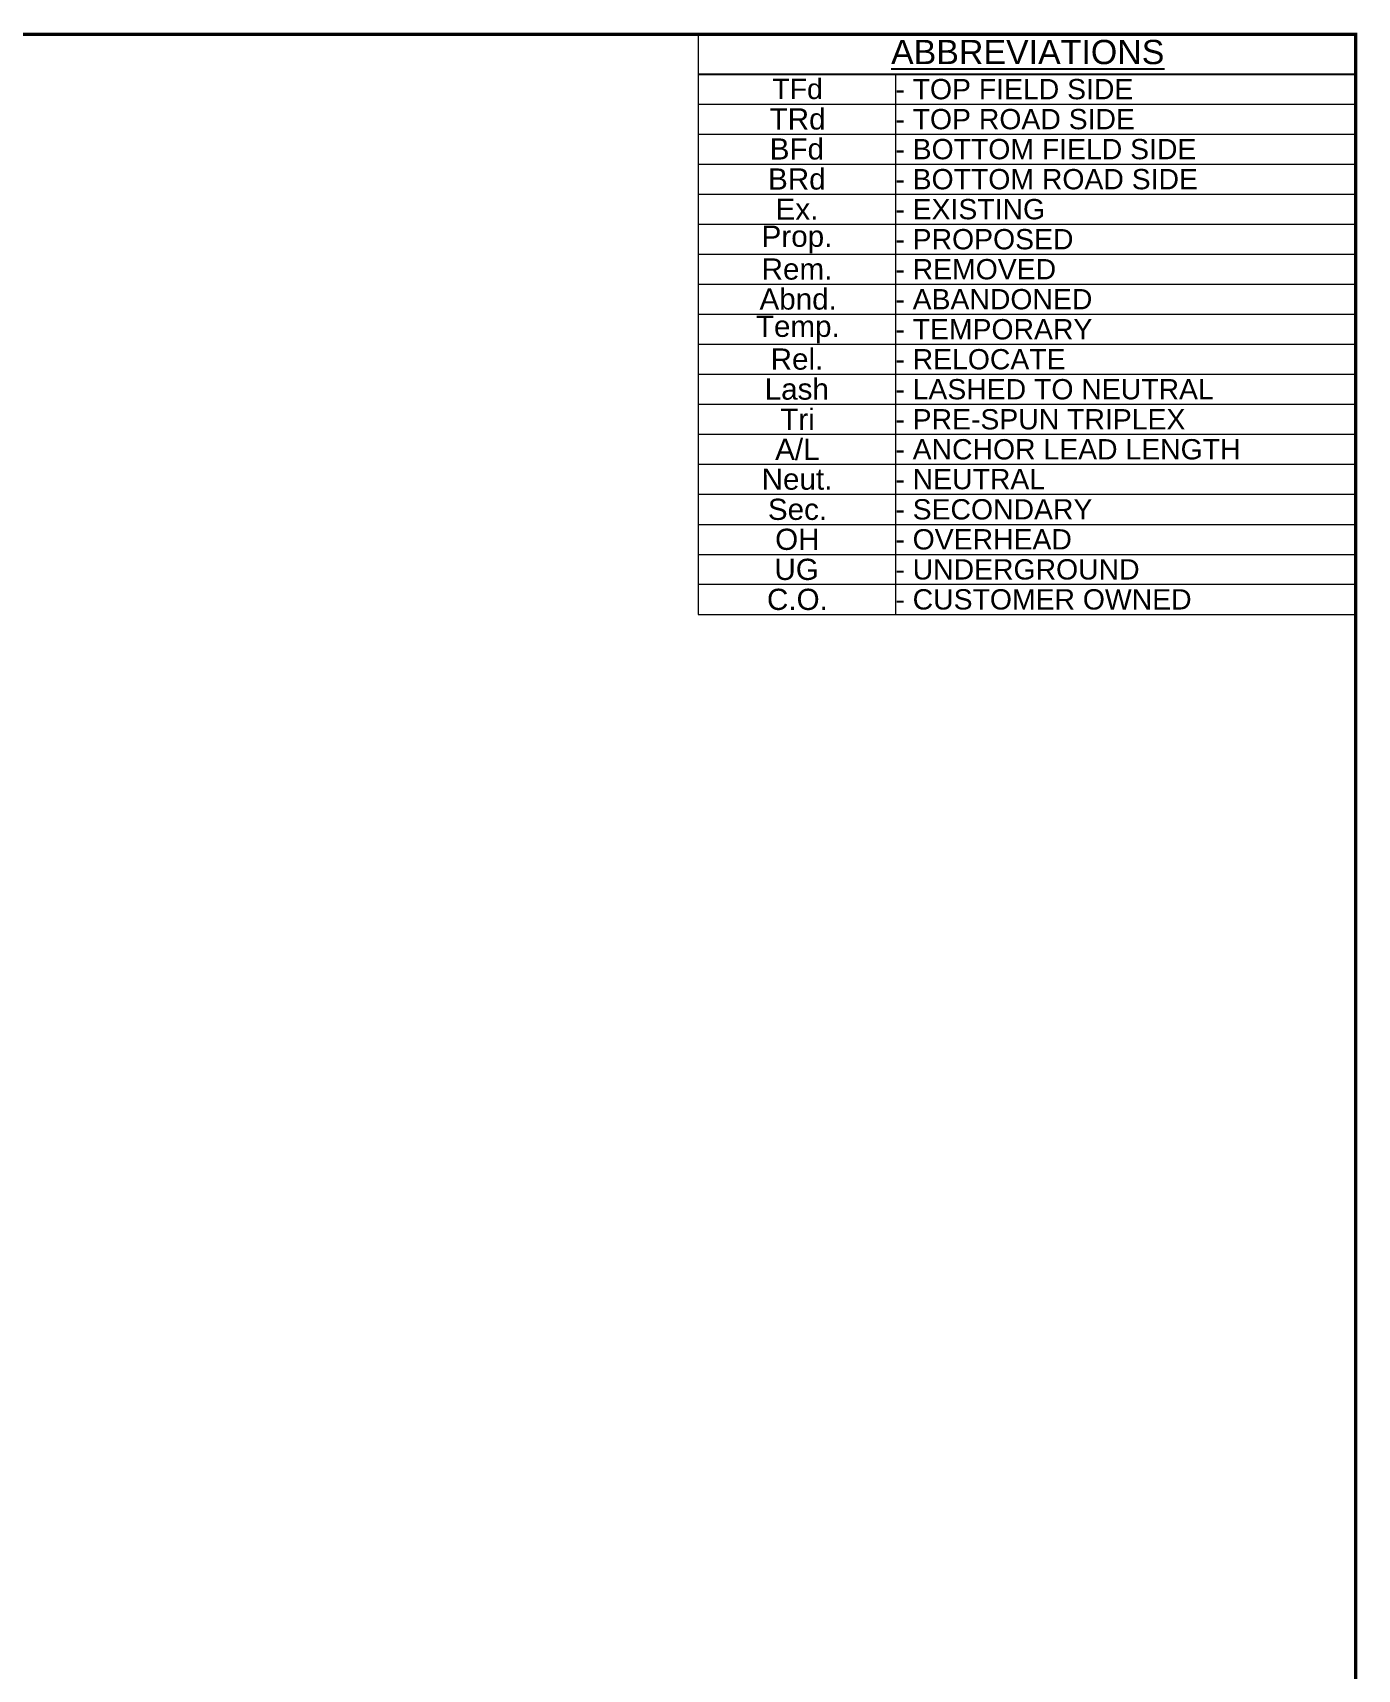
# Paper-space layout 'COV-01' of a CAD drawing. Header units: metres. Extents: x -2 to 878, y -2 to 598.
# Drawn here: x 630.5 to 872.5, y 297.5 to 596.5 of the extents above; entities that cross this region are included whole.
import ezdxf
from ezdxf.enums import TextEntityAlignment as Align

# ---------------------------------------------------------------- set-up
doc = ezdxf.new("R2010")
doc.units = ezdxf.units.M
doc.header["$LTSCALE"] = 0.21
doc.layers.add('ENGINEER_STAMP', color=7, linetype='Continuous')
doc.styles.add('DIMS_Span', font='Arial.ttf')
doc.styles.get("Standard").update_dxf_attribs({"font": 'Arial.ttf'})

# ---------------------------------------------------------------- blocks, each defined once
blk = doc.blocks.new('TB_D_COVER_PAGE')
at = {"const_width": 0.0234}
blk.add_lwpolyline([(34.175, 23.44), (34.175, 0), (0, 0), (0, 23.44)], close=True, dxfattribs=at)
at = {"style": 'DIMS_Span'}
for tag, height, p in [('PROJECT_NAME', 0.15, (31.674, 2.664)), ('PROJECT_TYPE', 0.15, (31.679, 2.382)), ('MUNICIPALITY', 0.15, (31.684, 2.015)), ('DRAWING_TYPE', 0.108, (31.677, 1.668)), ('PROJECT_WORK_ORDER', 0.15, (30.426, 1.183)), ('PROJECT_TECHNICIAN', 0.15, (30.427, 0.694)), ('DESIGN_DATE', 0.15, (32.937, 0.685)), ('DRAWING_NUMBER', 0.15, (31.05, 0.204))]:
    blk.add_attdef(tag, text='', height=height, dxfattribs=at).set_placement(p, align=Align.MIDDLE_CENTER)
blk.add_attdef('SCALE', text='', height=0.138, dxfattribs=at).set_placement((32.924, 1.192), align=Align.MIDDLE)
blk.add_attdef('SHEET', text='', height=0.138, dxfattribs=at).set_placement((33.39, 0.046), align=Align.BOTTOM_RIGHT)
blk.add_attdef('SHEET_MAX', text='', height=0.138, dxfattribs=at).set_placement((33.72, 0.052), align=Align.BOTTOM_LEFT)
blk = doc.blocks.new('ABBREVIATIONS')
at = {"lineweight": 0}
for p, q in [((0, 0), (120.11, 0)), ((0, 0), (0, -105.97)), ((120.11, 0), (120.11, -105.97)), ((36.09, -7.26), (36.09, -105.97)), ((0, -12.74), (120.11, -12.74)), ((0, -18.23), (120.11, -18.23)), ((0, -23.71), (120.11, -23.71)), ((0, -29.19), (120.11, -29.19)), ((0, -34.68), (120.11, -34.68)), ((0, -40.16), (120.11, -40.16)), ((0, -45.65), (120.11, -45.65)), ((0, -51.13), (120.11, -51.13)), ((0, -56.61), (120.11, -56.61)), ((0, -62.1), (120.11, -62.1)), ((0, -67.58), (120.11, -67.58)), ((0, -73.06), (120.11, -73.06)), ((0, -78.55), (120.11, -78.55)), ((0, -84.03), (120.11, -84.03)), ((0, -89.52), (120.11, -89.52)), ((0, -95), (120.11, -95)), ((0, -100.48), (120.11, -100.48)), ((0, -105.97), (120.11, -105.97))]:
    blk.add_line(p, q, dxfattribs=at)
blk.add_line((0, -7.26), (120.11, -7.26))
for s, height, p in [('%%UABBREVIATIONS', 4.4355, (35.25, -5.44)), ('TFd', 3.71, (13.57, -11.82)), ('- TOP FIELD SIDE', 3.7097, (36.03, -11.86)), ('TRd', 3.871, (13.07, -17.39)), ('- TOP ROAD SIDE', 3.7097, (36.03, -17.34)), ('BFd', 3.871, (13.09, -22.87)), ('- BOTTOM FIELD SIDE', 3.7097, (36.03, -22.82)), ('BRd', 3.871, (12.78, -28.36)), ('- BOTTOM ROAD SIDE', 3.7097, (36.03, -28.31)), ('Ex.', 3.871, (14.16, -33.87)), ('- EXISTING', 3.71, (36.03, -33.79)), ('Prop.', 3.871, (11.61, -38.82)), ('- PROPOSED', 3.71, (36.03, -39.28)), ('Rem.', 3.871, (11.61, -44.81)), ('- REMOVED', 3.71, (36.03, -44.76)), ('Abnd.', 3.871, (11.22, -50.29)), ('- ABANDONED', 3.7097, (36.03, -50.24)), ('Temp.', 3.871, (10.56, -55.27)), ('- TEMPORARY', 3.7097, (36.03, -55.73)), ('Rel.', 3.871, (13.26, -61.26)), ('- RELOCATE', 3.71, (36.03, -61.21)), ('Lash', 3.871, (12.17, -66.74)), ('- LASHED TO NEUTRAL', 3.7097, (36.03, -66.69)), ('Tri', 3.871, (15.01, -72.26)), ('- PRE-SPUN TRIPLEX', 3.7097, (36.03, -72.18)), ('A/L', 3.871, (14.08, -77.74)), ('- ANCHOR LEAD LENGTH', 3.7097, (36.03, -77.66)), ('Neut.', 3.871, (11.61, -83.19)), ('- NEUTRAL', 3.71, (36.03, -83.11)), ('Sec.', 3.871, (12.75, -88.71)), ('- SECONDARY', 3.7097, (36.03, -88.63)), ('OH', 3.871, (14.08, -94.19)), ('- OVERHEAD', 3.71, (36.03, -94.11)), ('UG', 3.871, (13.95, -99.68)), ('- UNDERGROUND', 3.7097, (36.03, -99.6)), ('C.O.', 3.871, (12.59, -105.16)), ('- CUSTOMER OWNED', 3.7097, (36.03, -105.08))]:
    blk.add_text(s, height=height).set_placement(p)

psp = doc.layouts.new('COV-01')

# ---------------------------------------------------------------- block references
at = {"xscale": 25.4, "yscale": 25.4, "zscale": 25.4}
psp.add_blockref('TB_D_COVER_PAGE', (4.12, 0.81), dxfattribs=at)
at = {"layer": 'ENGINEER_STAMP'}
psp.add_blockref('ABBREVIATIONS', (752.06, 596.18), dxfattribs=at)

doc.saveas('drawing.dxf')
